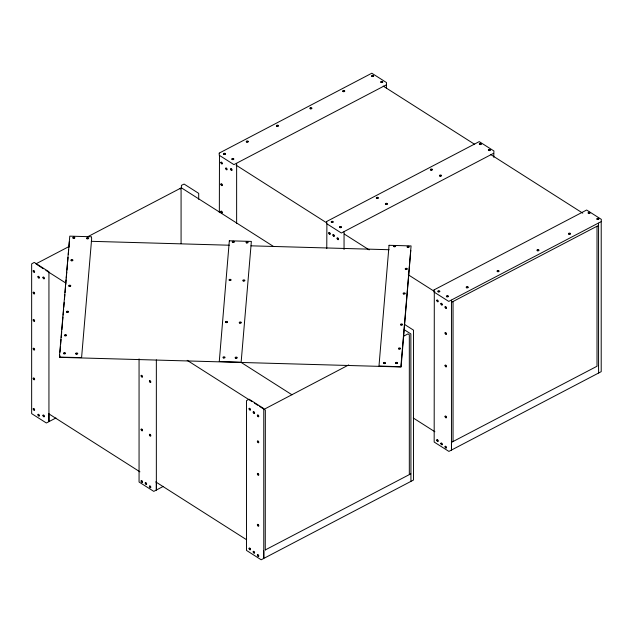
<?xml version="1.0" encoding="UTF-8"?>
<svg xmlns="http://www.w3.org/2000/svg" width="633" height="633" viewBox="0 0 633 633"><rect width="100%" height="100%" fill="white"/><g stroke="black" fill="none" stroke-linecap="round" stroke-linejoin="round"><path stroke-width="0.95" d="M59.993 352.201L60.491 346.338M60.649 344.384L61.069 339.494M61.235 337.539L61.725 331.676M61.892 329.722L62.968 317.014M63.134 315.06L63.632 309.197M63.798 307.242L64.21 302.36M64.463 299.425L64.875 294.543M65.041 292.588L65.539 286.725M65.705 284.771L66.117 279.881M66.283 277.927L66.782 272.063M66.948 270.109L67.438 264.246M67.604 262.291L68.024 257.402M68.269 254.474L68.68 249.584M68.847 247.63L69.345 241.766M181.078 243.547L181.078 189.402L179.827 188.61L181.283 187.756L273.662 246.569M264.103 409.314L348.728 364.925M259.522 406.402L265.346 410.105L265.267 550.037M403.64 336.178L408 333.892L409.329 334.738L409.322 474.615L265.346 549.903M453.046 301.743L453.046 441.533L451.59 442.388M597.022 226.369L597.014 366.254L453.046 441.533M219.477 155.322L219.342 212.664M326.889 223.71L326.763 248.547M434.301 292.106L434.175 442.048L448.884 451.408L451.337 450.126M404.614 324.476L413.523 330.149L413.515 480.028L263.771 558.425L263.771 550.773M601.223 221.787L601.208 371.658L451.464 450.063L451.464 442.404M69.052 246.514L35.931 263.85L43.337 268.748M87.354 236.932L179.827 188.61M48.812 421.705L46.359 422.986L31.65 413.626L31.65 263.89L34.229 262.402L48.939 271.763L48.939 421.499M55.941 417.97L48.939 421.641L48.939 413.982M156.224 490.1L153.779 491.382L139.062 482.022L139.062 358.887M163.354 486.366L156.351 490.029L156.351 482.378M409.409 474.576L410.785 473.856M263.637 558.496L261.192 559.778L246.482 550.417L246.482 400.681L249.054 399.194L263.771 408.554L263.771 558.282M91.239 241.315L229.312 245.216M251.008 245.826L389.089 249.726M59.731 357.123L81.586 357.605L91.643 238.926L91.468 236.758L69.78 236.149L59.557 354.963L59.85 357.344L401.1 366.974L410.785 250.336M451.503 302.313L598.478 225.467L598.557 223.22M383.202 86.096L474.663 144.332M490.464 154.389L582.764 213.155M236.141 165.189L326.778 222.903M344.241 234.02L369.189 249.9M408.269 274.785L434.871 291.726M404.21 329.69L410.864 333.931L410.936 481.373M413.254 417.986L434.871 431.753M241.141 362.424L291.987 394.794M45.829 270.338L65.785 283.046M187.186 360.343L252.045 401.639M254.537 403.229L257.86 405.342M48.448 413.586L139.917 471.822M155.71 481.879L246.348 539.593M598.517 365.423L598.636 373.011M598.557 225.562L598.557 365.36M493.811 153.392L493.811 157.332M451.464 300.184L451.464 449.921M386.391 84.996L386.391 87.955M344.051 231.789L344.051 249.521M236.631 163.401L236.631 223.489M198.699 199.276L198.699 193.366L184.116 184.076L181.418 185.35L181.41 188.452M156.351 359.861L156.351 489.895M59.739 355.129L59.739 357.249M219.232 153.107L219.216 155.259L233.933 164.62L386.391 84.806L386.518 82.583L371.808 73.222L219.232 153.107M229.328 240.793L219.279 361.49L241.133 362.25L251.364 241.418L229.328 240.793M326.644 221.503L326.636 223.655L341.345 233.015L493.811 153.202L493.938 150.978L479.221 141.618L326.644 221.503M389.05 245.303L378.993 366.001L400.855 366.76L411.078 245.928L389.05 245.303M434.056 289.89L434.048 292.05L448.757 301.411L601.223 221.597L601.35 219.374L586.641 210.014L434.056 289.89M33.652 271.059L34.222 271.81L33.652 271.059M33.652 292.699L34.222 293.451L33.652 292.699M38.415 276.898L38.985 277.65L38.415 276.898M33.652 320.061L34.222 320.82L33.652 320.061M33.652 348.807L34.222 349.558L33.652 348.807M43.4 277.571L43.97 278.33L43.44 277.491M33.652 378.51L34.222 379.262L33.652 378.51M33.652 409.029L34.222 409.788L33.652 409.029M38.415 414.876L38.985 415.628L38.415 414.876M43.4 415.549L43.97 416.308L43.44 415.47M141.57 375.915L142.132 376.667L141.57 375.915M141.57 429.562L142.132 430.313L141.57 429.562M149.855 381.224L150.417 381.976L149.886 381.145M141.57 481.135L142.132 481.887L141.57 481.135M149.855 434.871L150.417 435.623L149.855 434.871M145.685 483.169L146.247 483.929L145.685 483.169M149.855 486.445L150.417 487.196L149.855 486.445M221.352 162.689L221.914 163.449L221.352 162.689M221.352 184.33L221.914 185.089L221.352 184.33M226.116 168.528L226.677 169.288L226.116 168.528M221.352 211.699L221.914 212.459L221.384 211.62M231.1 169.209L231.662 169.961L231.1 169.209M249.537 408.886L250.098 409.646L249.537 408.886M253.651 412.225L254.213 412.985L253.651 412.225M257.821 415.501L258.383 416.253L257.821 415.501M257.821 441.47L258.383 442.222L257.853 441.391M257.821 474.006L258.383 474.758L257.853 473.927M249.537 548.574L250.098 549.333L249.568 548.502M253.651 551.913L254.213 552.672L253.651 551.913M257.821 524.939L258.383 525.699L257.853 524.868M257.821 555.188L258.383 555.948L257.821 555.188M329.263 233.079L329.833 233.838L329.263 233.079M333.377 235.12L333.939 235.872L333.377 235.12M337.547 238.388L338.117 239.147L337.547 238.388M437.229 300.525L437.799 301.276L437.261 300.446M441.343 303.864L441.913 304.615L441.343 303.864M445.513 307.132L446.083 307.891L445.513 307.132M445.513 333.1L446.083 333.86L445.513 333.1M445.513 365.637L446.083 366.396L445.513 365.637M437.229 440.212L437.799 440.972L437.229 440.212M441.343 443.551L441.913 444.311L441.343 443.551M445.513 416.577L446.083 417.337L445.513 416.577M445.513 446.819L446.083 447.578L445.513 446.819M73.325 237.707L74.306 237.81L73.325 237.707M71.418 260.226L72.399 260.329L71.418 260.226M69.25 285.776L70.231 285.879L69.25 285.776M87.117 238.245L88.098 238.348L87.117 238.245M67.051 311.792L68.032 311.895L67.106 311.721M65.057 335.276L66.038 335.379L65.057 335.276M64.044 353.285L65.025 353.388L64.044 353.285M76.213 353.554L77.194 353.657L76.213 353.554M224.035 153.874L225.016 153.977L224.035 153.874M232.311 159.041L233.292 159.144L232.311 159.041M246.815 141.563L247.796 141.665L246.815 141.563M232.802 241.846L233.783 241.948L232.802 241.846M276.985 125.761L277.966 125.864L276.985 125.761M229.581 279.928L230.562 280.031L229.581 279.928M246.593 242.384L247.574 242.486L246.593 242.384M226.013 322.015L226.994 322.118L226.013 322.015M243.373 280.474L244.354 280.577L243.373 280.474M223.52 357.416L224.501 357.518L223.52 357.416M239.804 322.561L240.785 322.664L239.86 322.49M310.399 108.267L311.381 108.37L310.399 108.267M235.698 357.692L236.679 357.795L235.698 357.692M343.228 91.089L344.21 91.192L343.228 91.089M372.157 75.944L373.138 76.047L372.157 75.944M331.747 221.906L332.729 222.009L331.747 221.906M381.24 81.958L382.221 82.061L381.24 81.958M340.016 227.073L340.997 227.176L340.016 227.073M376.864 197.892L377.846 197.994L376.864 197.892M385.948 203.905L386.929 204.008L385.948 203.905M394.114 246.158L395.095 246.261L394.114 246.158M430.931 169.589L431.912 169.691L430.931 169.589M407.636 246.878L408.617 246.981L407.636 246.878M405.777 268.89L406.758 268.993L405.777 268.89M440.022 175.602L441.003 175.705L440.077 175.531M403.696 293.451L404.677 293.554L403.696 293.451M383.962 363.01L384.943 363.113L383.962 363.01M401.061 324.523L402.042 324.626L401.061 324.523M399.027 348.514L400.009 348.617L399.027 348.514M396.076 362.97L397.057 363.073L396.076 362.97M479.861 143.976L480.843 144.079L479.861 143.976M438.345 291.354L439.326 291.457L438.345 291.354M488.945 149.989L489.926 150.092L489 149.918M446.961 296.276L447.942 296.379L446.961 296.276M466.75 287.263L467.732 287.366L466.75 287.263M497.578 271.13L498.559 271.233L497.633 271.059M537.488 250.233L538.469 250.336L537.488 250.233M569.043 233.712L570.024 233.814L569.043 233.712M588.635 212.878L589.616 212.981L588.635 212.878M597.323 218.907L598.304 219.01L597.323 218.907M141.119 429.459A1.052 0.578 62.4 0 0 142.18 430.875A1.052 0.578 62.4 0 0 142.18 429.396A1.052 0.578 62.4 0 0 141.119 429.459M149.404 434.768A1.052 0.578 62.4 0 0 150.464 436.184A1.052 0.578 62.4 0 0 150.464 434.705A1.052 0.578 62.4 0 0 149.404 434.768M149.404 381.121A1.052 0.578 62.4 0 0 150.464 382.538A1.052 0.578 62.4 0 0 150.464 381.058A1.052 0.578 62.4 0 0 149.404 381.121M141.119 375.812A1.052 0.578 62.4 0 0 142.18 377.228A1.052 0.578 62.4 0 0 142.18 375.749A1.052 0.578 62.4 0 0 141.119 375.812M33.209 378.407A1.052 0.578 62.4 0 0 34.261 379.824A1.052 0.578 62.4 0 0 34.261 378.336A1.052 0.578 62.4 0 0 33.209 378.407M33.209 348.704A1.052 0.578 62.4 0 0 34.261 350.12A1.052 0.578 62.4 0 0 34.261 348.633A1.052 0.578 62.4 0 0 33.209 348.704M33.209 319.966A1.052 0.578 62.4 0 0 34.261 321.382A1.052 0.578 62.4 0 0 34.261 319.894A1.052 0.578 62.4 0 0 33.209 319.966M33.209 292.596A1.052 0.578 62.4 0 0 34.261 294.013A1.052 0.578 62.4 0 0 34.261 292.525A1.052 0.578 62.4 0 0 33.209 292.596M257.37 524.844A1.052 0.578 62.4 0 0 258.43 526.26A1.052 0.578 62.4 0 0 258.43 524.773A1.052 0.578 62.4 0 0 257.37 524.844M257.37 473.903A1.052 0.578 62.4 0 0 258.43 475.32A1.052 0.578 62.4 0 0 258.43 473.84A1.052 0.578 62.4 0 0 257.37 473.903M257.37 441.367A1.052 0.578 62.4 0 0 258.43 442.784A1.052 0.578 62.4 0 0 258.43 441.296A1.052 0.578 62.4 0 0 257.37 441.367M253.2 412.13A1.052 0.578 62.4 0 0 254.26 413.547A1.052 0.578 62.4 0 0 254.26 412.059A1.052 0.578 62.4 0 0 253.2 412.13M33.209 270.956A1.052 0.578 62.4 0 0 34.261 272.372A1.052 0.578 62.4 0 0 34.261 270.892A1.052 0.578 62.4 0 0 33.209 270.956M37.964 276.795A1.052 0.578 62.4 0 0 39.024 278.211A1.052 0.578 62.4 0 0 39.024 276.732A1.052 0.578 62.4 0 0 37.964 276.795M42.957 277.476A1.052 0.578 62.4 0 0 44.009 278.892A1.052 0.578 62.4 0 0 44.009 277.404A1.052 0.578 62.4 0 0 42.957 277.476M249.086 408.791A1.052 0.578 62.4 0 0 250.146 410.208A1.052 0.578 62.4 0 0 250.146 408.72A1.052 0.578 62.4 0 0 249.086 408.791M257.37 415.398A1.052 0.578 62.4 0 0 258.43 416.815A1.052 0.578 62.4 0 0 258.43 415.335A1.052 0.578 62.4 0 0 257.37 415.398M33.209 408.934A1.052 0.578 62.4 0 0 34.261 410.35A1.052 0.578 62.4 0 0 34.261 408.863A1.052 0.578 62.4 0 0 33.209 408.934M37.964 414.773A1.052 0.578 62.4 0 0 39.024 416.19A1.052 0.578 62.4 0 0 39.024 414.702A1.052 0.578 62.4 0 0 37.964 414.773M42.957 415.446A1.052 0.578 62.4 0 0 44.009 416.862A1.052 0.578 62.4 0 0 44.009 415.383A1.052 0.578 62.4 0 0 42.957 415.446M141.119 481.033A1.052 0.578 62.4 0 0 142.18 482.449A1.052 0.578 62.4 0 0 142.18 480.969A1.052 0.578 62.4 0 0 141.119 481.033M145.234 483.074A1.052 0.578 62.4 0 0 146.294 484.49A1.052 0.578 62.4 0 0 146.294 483.003A1.052 0.578 62.4 0 0 145.234 483.074M149.404 486.342A1.052 0.578 62.4 0 0 150.464 487.758A1.052 0.578 62.4 0 0 150.464 486.279A1.052 0.578 62.4 0 0 149.404 486.342M249.086 548.479A1.052 0.578 62.4 0 0 250.146 549.895A1.052 0.578 62.4 0 0 250.146 548.407A1.052 0.578 62.4 0 0 249.086 548.479M257.37 555.086A1.052 0.578 62.4 0 0 258.43 556.502A1.052 0.578 62.4 0 0 258.43 555.022A1.052 0.578 62.4 0 0 257.37 555.086M253.2 551.818A1.052 0.578 62.4 0 0 254.26 553.234A1.052 0.578 62.4 0 0 254.26 551.747A1.052 0.578 62.4 0 0 253.2 551.818M225.926 322.537A1.052 0.609 0 0 0 227.54 322.062A1.052 0.609 0 0 0 226.013 321.493A1.052 0.609 0 0 0 225.926 322.537M239.717 323.083A1.052 0.609 0 0 0 241.331 322.601A1.052 0.609 0 0 0 239.804 322.031A1.052 0.609 0 0 0 239.717 323.083M243.278 280.989A1.052 0.609 0 0 0 244.9 280.514A1.052 0.609 0 0 0 243.365 279.944A1.052 0.609 0 0 0 243.278 280.989M229.486 280.451A1.052 0.609 0 0 0 231.108 279.968A1.052 0.609 0 0 0 229.581 279.398A1.052 0.609 0 0 0 229.486 280.451M398.94 349.036A1.052 0.609 0 0 0 400.554 348.554A1.052 0.609 0 0 0 399.027 347.984A1.052 0.609 0 0 0 398.94 349.036M400.974 325.046A1.052 0.609 0 0 0 402.588 324.563A1.052 0.609 0 0 0 401.061 323.993A1.052 0.609 0 0 0 400.974 325.046M403.601 293.973A1.052 0.609 0 0 0 405.223 293.49A1.052 0.609 0 0 0 403.696 292.921A1.052 0.609 0 0 0 403.601 293.973M405.682 269.405A1.052 0.609 0 0 0 407.304 268.93A1.052 0.609 0 0 0 405.777 268.36A1.052 0.609 0 0 0 405.682 269.405M64.97 335.799A1.052 0.609 0 0 0 66.584 335.316A1.052 0.609 0 0 0 65.057 334.746A1.052 0.609 0 0 0 64.97 335.799M66.956 312.314A1.052 0.609 0 0 0 68.578 311.832A1.052 0.609 0 0 0 67.051 311.262A1.052 0.609 0 0 0 66.956 312.314M69.163 286.298A1.052 0.609 0 0 0 70.777 285.815A1.052 0.609 0 0 0 69.25 285.254A1.052 0.609 0 0 0 69.163 286.298M71.323 260.749A1.052 0.609 0 0 0 72.945 260.266A1.052 0.609 0 0 0 71.418 259.696A1.052 0.609 0 0 0 71.323 260.749M63.949 353.807A1.052 0.609 0 0 0 65.571 353.325A1.052 0.609 0 0 0 64.044 352.755A1.052 0.609 0 0 0 63.949 353.807M76.126 354.076A1.052 0.609 0 0 0 77.74 353.594A1.052 0.609 0 0 0 76.213 353.032A1.052 0.609 0 0 0 76.126 354.076M87.022 238.768A1.052 0.609 0 0 0 88.644 238.293A1.052 0.609 0 0 0 87.117 237.723A1.052 0.609 0 0 0 87.022 238.768M73.23 238.23A1.052 0.609 0 0 0 74.852 237.747A1.052 0.609 0 0 0 73.325 237.177A1.052 0.609 0 0 0 73.23 238.23M246.506 242.906A1.052 0.609 0 0 0 248.12 242.423A1.052 0.609 0 0 0 246.593 241.853A1.052 0.609 0 0 0 246.506 242.906M232.715 242.36A1.052 0.609 0 0 0 234.329 241.885A1.052 0.609 0 0 0 232.802 241.315A1.052 0.609 0 0 0 232.715 242.36M235.603 358.215A1.052 0.609 0 0 0 237.225 357.732A1.052 0.609 0 0 0 235.69 357.162A1.052 0.609 0 0 0 235.603 358.215M223.433 357.938A1.052 0.609 0 0 0 225.047 357.463A1.052 0.609 0 0 0 223.52 356.893A1.052 0.609 0 0 0 223.433 357.938M394.019 246.68A1.052 0.609 0 0 0 395.641 246.197A1.052 0.609 0 0 0 394.114 245.628A1.052 0.609 0 0 0 394.019 246.68M407.549 247.4A1.052 0.609 0 0 0 409.171 246.917A1.052 0.609 0 0 0 407.636 246.348A1.052 0.609 0 0 0 407.549 247.4M383.875 363.524A1.052 0.609 0 0 0 385.489 363.049A1.052 0.609 0 0 0 383.962 362.48A1.052 0.609 0 0 0 383.875 363.524M395.989 363.484A1.052 0.609 0 0 0 397.603 363.01A1.052 0.609 0 0 0 396.076 362.44A1.052 0.609 0 0 0 395.989 363.484M220.901 211.604A1.052 0.578 62.4 0 0 221.961 213.02A1.052 0.578 62.4 0 0 221.961 211.533A1.052 0.578 62.4 0 0 220.901 211.604M220.901 184.235A1.052 0.578 62.4 0 0 221.961 185.651A1.052 0.578 62.4 0 0 221.961 184.163A1.052 0.578 62.4 0 0 220.901 184.235M445.062 416.474A1.052 0.578 62.4 0 0 446.123 417.891A1.052 0.578 62.4 0 0 446.123 416.411A1.052 0.578 62.4 0 0 445.062 416.474M445.062 365.542A1.052 0.578 62.4 0 0 446.123 366.958A1.052 0.578 62.4 0 0 446.123 365.47A1.052 0.578 62.4 0 0 445.062 365.542M445.062 333.005A1.052 0.578 62.4 0 0 446.123 334.422A1.052 0.578 62.4 0 0 446.123 332.934A1.052 0.578 62.4 0 0 445.062 333.005M328.812 232.984A1.052 0.578 62.4 0 0 329.872 234.4A1.052 0.578 62.4 0 0 329.872 232.912A1.052 0.578 62.4 0 0 328.812 232.984M332.926 235.017A1.052 0.578 62.4 0 0 333.987 236.433A1.052 0.578 62.4 0 0 333.987 234.946A1.052 0.578 62.4 0 0 332.926 235.017M337.096 238.293A1.052 0.578 62.4 0 0 338.157 239.709A1.052 0.578 62.4 0 0 338.157 238.222A1.052 0.578 62.4 0 0 337.096 238.293M440.892 303.761A1.052 0.578 62.4 0 0 441.953 305.177A1.052 0.578 62.4 0 0 441.953 303.698A1.052 0.578 62.4 0 0 440.892 303.761M220.901 162.594A1.052 0.578 62.4 0 0 221.961 164.01A1.052 0.578 62.4 0 0 221.961 162.523A1.052 0.578 62.4 0 0 220.901 162.594M225.665 168.433A1.052 0.578 62.4 0 0 226.725 169.85A1.052 0.578 62.4 0 0 226.725 168.362A1.052 0.578 62.4 0 0 225.665 168.433M230.649 169.106A1.052 0.578 62.4 0 0 231.71 170.522A1.052 0.578 62.4 0 0 231.71 169.043A1.052 0.578 62.4 0 0 230.649 169.106M436.786 300.422A1.052 0.578 62.4 0 0 437.838 301.838A1.052 0.578 62.4 0 0 437.838 300.359A1.052 0.578 62.4 0 0 436.786 300.422M445.062 307.037A1.052 0.578 62.4 0 0 446.123 308.453A1.052 0.578 62.4 0 0 446.123 306.965A1.052 0.578 62.4 0 0 445.062 307.037M436.786 440.117A1.052 0.578 62.4 0 0 437.838 441.525A1.052 0.578 62.4 0 0 437.838 440.046A1.052 0.578 62.4 0 0 436.786 440.117M445.062 446.724A1.052 0.578 62.4 0 0 446.123 448.14A1.052 0.578 62.4 0 0 446.123 446.653A1.052 0.578 62.4 0 0 445.062 446.724M440.892 443.448A1.052 0.578 62.4 0 0 441.953 444.864A1.052 0.578 62.4 0 0 441.953 443.385A1.052 0.578 62.4 0 0 440.892 443.448M376.77 198.414A1.052 0.609 0 0 0 378.392 197.931A1.052 0.609 0 0 0 376.864 197.369A1.052 0.609 0 0 0 376.77 198.414M385.861 204.427A1.052 0.609 0 0 0 387.475 203.945A1.052 0.609 0 0 0 385.948 203.375A1.052 0.609 0 0 0 385.861 204.427M439.927 176.124A1.052 0.609 0 0 0 441.549 175.642A1.052 0.609 0 0 0 440.022 175.072A1.052 0.609 0 0 0 439.927 176.124M430.844 170.111A1.052 0.609 0 0 0 432.458 169.628A1.052 0.609 0 0 0 430.931 169.058A1.052 0.609 0 0 0 430.844 170.111M466.663 287.786A1.052 0.609 0 0 0 468.278 287.303A1.052 0.609 0 0 0 466.75 286.733A1.052 0.609 0 0 0 466.663 287.786M497.483 271.644A1.052 0.609 0 0 0 499.105 271.169A1.052 0.609 0 0 0 497.57 270.6A1.052 0.609 0 0 0 497.483 271.644M537.401 250.755A1.052 0.609 0 0 0 539.015 250.272A1.052 0.609 0 0 0 537.488 249.703A1.052 0.609 0 0 0 537.401 250.755M568.956 234.234A1.052 0.609 0 0 0 570.57 233.751A1.052 0.609 0 0 0 569.043 233.181A1.052 0.609 0 0 0 568.956 234.234M246.72 142.085A1.052 0.609 0 0 0 248.342 141.602A1.052 0.609 0 0 0 246.815 141.032A1.052 0.609 0 0 0 246.72 142.085M276.89 126.284A1.052 0.609 0 0 0 278.512 125.809A1.052 0.609 0 0 0 276.985 125.239A1.052 0.609 0 0 0 276.89 126.284M310.312 108.789A1.052 0.609 0 0 0 311.927 108.314A1.052 0.609 0 0 0 310.399 107.745A1.052 0.609 0 0 0 310.312 108.789M343.141 91.611A1.052 0.609 0 0 0 344.756 91.128A1.052 0.609 0 0 0 343.228 90.559A1.052 0.609 0 0 0 343.141 91.611M223.947 154.397A1.052 0.609 0 0 0 225.57 153.922A1.052 0.609 0 0 0 224.035 153.352A1.052 0.609 0 0 0 223.947 154.397M232.224 159.563A1.052 0.609 0 0 0 233.838 159.081A1.052 0.609 0 0 0 232.311 158.511A1.052 0.609 0 0 0 232.224 159.563M381.153 82.48A1.052 0.609 0 0 0 382.767 81.997A1.052 0.609 0 0 0 381.24 81.428A1.052 0.609 0 0 0 381.153 82.48M372.062 76.466A1.052 0.609 0 0 0 373.684 75.984A1.052 0.609 0 0 0 372.157 75.414A1.052 0.609 0 0 0 372.062 76.466M488.858 150.512A1.052 0.609 0 0 0 490.472 150.029A1.052 0.609 0 0 0 488.945 149.459A1.052 0.609 0 0 0 488.858 150.512M479.774 144.498A1.052 0.609 0 0 0 481.389 144.015A1.052 0.609 0 0 0 479.861 143.446A1.052 0.609 0 0 0 479.774 144.498M339.929 227.595A1.052 0.609 0 0 0 341.543 227.112A1.052 0.609 0 0 0 340.016 226.543A1.052 0.609 0 0 0 339.929 227.595M331.652 222.428A1.052 0.609 0 0 0 333.274 221.954A1.052 0.609 0 0 0 331.739 221.384A1.052 0.609 0 0 0 331.652 222.428M588.548 213.4A1.052 0.609 0 0 0 590.162 212.917A1.052 0.609 0 0 0 588.635 212.348A1.052 0.609 0 0 0 588.548 213.4M597.236 219.429A1.052 0.609 0 0 0 598.85 218.947A1.052 0.609 0 0 0 597.323 218.377A1.052 0.609 0 0 0 597.236 219.429M438.258 291.876A1.052 0.609 0 0 0 439.88 291.402A1.052 0.609 0 0 0 438.345 290.832A1.052 0.609 0 0 0 438.258 291.876M446.874 296.798A1.052 0.609 0 0 0 448.488 296.315A1.052 0.609 0 0 0 446.961 295.746A1.052 0.609 0 0 0 446.874 296.798"/></g></svg>
